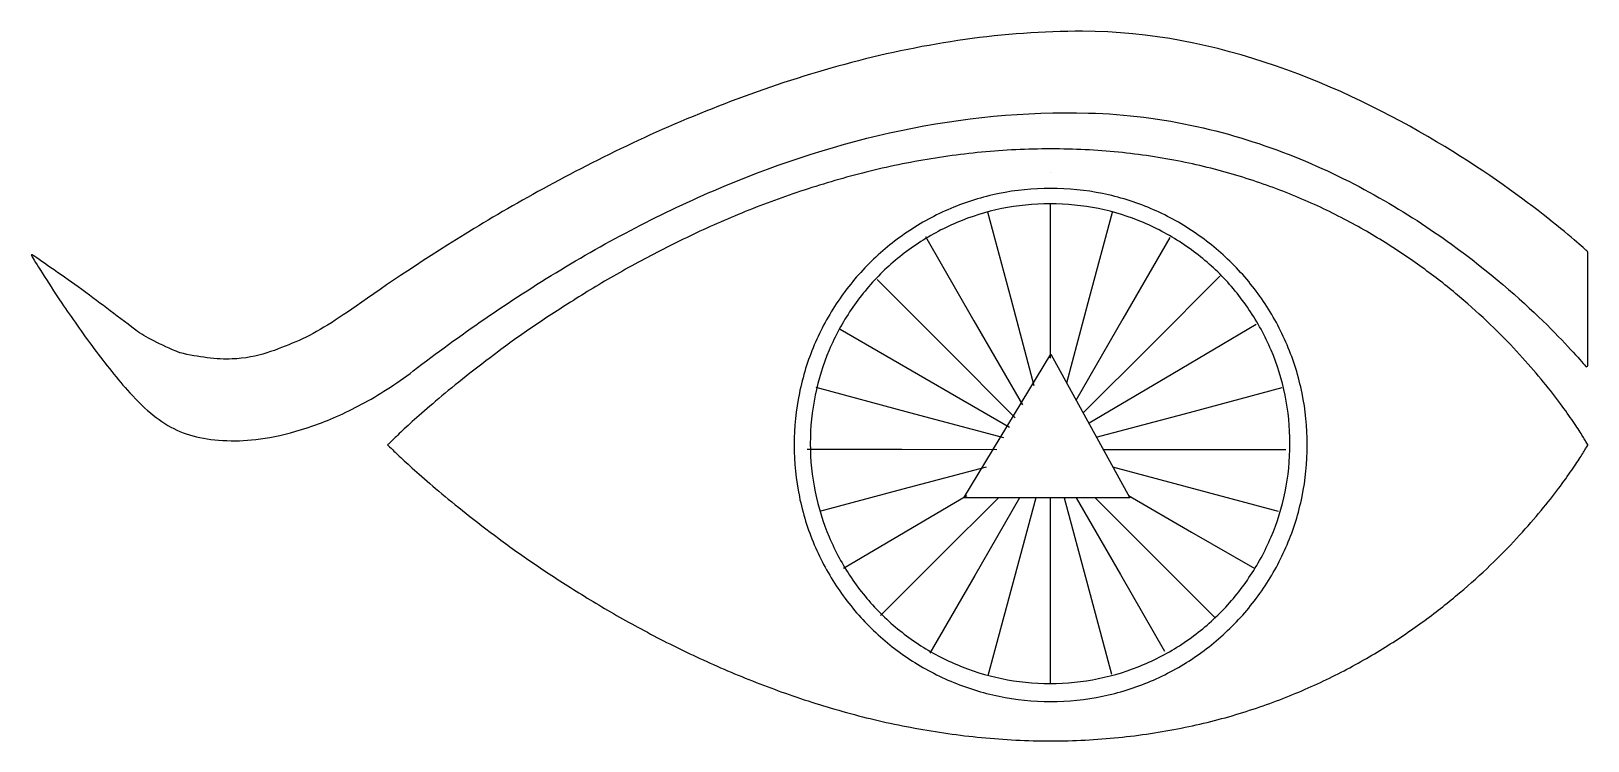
# Model space of a CAD drawing. Extents: x -40 to 74, y -23 to 29.
import ezdxf

# ---------------------------------------------------------------- set-up
doc = ezdxf.new("R2010")
doc.units = 0
doc.layers.add('TPLACE', color=7, linetype='CONTINUOUS')

msp = doc.modelspace()

# ---------------------------------------------------------------- linework, layer by layer
at = {"layer": 'TPLACE', "color": 250}
for points in [[(34.7, 18.43), (34.7, 18.43)], [(34.7, 16.13), (34.7, 10.47), (34.7, 4.82)], [(30.11, 15.54), (31.82, 9.18), (33.52, 2.82)], [(39.24, 15.49), (37.57, 9.24), (35.89, 2.99)], [(25.56, 13.73), (29.12, 7.56), (32.68, 1.4)], [(43.47, 13.66), (40.03, 7.69), (36.59, 1.73)], [(22.02, 10.58), (27.08, 5.52), (32.14, 0.46)], [(47.13, 10.82), (42.12, 5.8), (37.11, 0.79)], [(19.33, 6.94), (25.53, 3.35), (31.73, -0.23)], [(49.8, 7.29), (43.68, 3.67), (37.57, 0.05)], [(34.75, 5.12), (40.53, -5.4), (28.37, -5.4), (34.75, 5.12)], [(17.54, 2.69), (24.41, 0.85), (31.28, -1)], [(38.08, -0.97), (44.9, 0.85), (51.71, 2.68)], [(16.91, -1.85), (23.85, -1.85), (30.79, -1.86)], [(38.56, -1.86), (45.27, -1.86), (51.97, -1.86)], [(17.84, -6.39), (23.94, -4.76), (30.04, -3.13)], [(39.27, -3.14), (51.41, -6.39)], [(28.59, -5.26), (24.08, -7.93), (19.57, -10.6)], [(30.92, -5.4), (26.6, -9.72), (22.28, -14.03)], [(32.47, -5.4), (29.18, -11.09), (25.9, -16.78)], [(33.65, -5.4), (31.9, -11.93), (30.15, -18.46)], [(34.7, -5.4), (34.7, -12.21), (34.7, -19.01)], [(35.72, -5.4), (37.46, -11.87), (39.19, -18.34)], [(36.61, -5.4), (39.85, -11.02), (43.09, -16.64)], [(37.99, -5.4), (42.4, -9.81), (46.81, -14.22)], [(40.44, -5.25), (45.07, -7.93), (49.7, -10.6)]]:
    msp.add_lwpolyline(points, dxfattribs=at)
for points, knots in [([(-16.14, 8.64), (-14, 10.14), (-11.06, 12.15), (-7.48, 14.32), (-3.91, 16.49), (0.3, 18.82), (4.97, 20.97), (9.63, 23.11), (14.76, 25.06), (20.16, 26.48), (25.57, 27.9), (31.27, 28.78), (37.08, 28.77), (42.03, 28.77), (46.82, 27.75), (51.22, 26.24), (55.62, 24.72), (59.63, 22.7), (63.01, 20.68), (66.24, 18.76), (68.9, 16.84), (70.81, 15.35), (72.72, 13.86), (73.87, 12.81), (74.06, 12.63), (74.08, 12.62), (74.08, 12.61), (74.09, 12.6), (74.09, 12.59), (74.1, 12.57), (74.1, 12.56), (74.1, 12.56), (74.1, 10.43), (74.1, 10.43), (74.1, 10.43), (74.1, 8.31), (74.1, 8.31), (74.1, 8.31), (74.1, 6.3), (74.1, 6.3), (74.1, 6.3), (74.1, 4.29), (74.1, 4.29), (74.1, 4.25), (74.07, 4.21), (74.03, 4.2), (73.99, 4.19), (73.95, 4.19), (73.92, 4.23), (73.52, 4.7), (72.46, 5.93), (70.8, 7.55), (69.14, 9.16), (66.89, 11.16), (64.1, 13.17), (60.91, 15.48), (57.03, 17.81), (52.57, 19.59), (48.1, 21.38), (43.05, 22.63), (37.52, 22.78), (32.83, 22.91), (28.24, 22.44), (23.78, 21.5), (19.32, 20.57), (15, 19.17), (10.83, 17.42), (6.66, 15.68), (2.66, 13.6), (-1.15, 11.3), (-4.95, 9), (-8.57, 6.49), (-11.95, 3.89), (-13.23, 2.91), (-14.5, 2.1), (-15.74, 1.44), (-16.98, 0.77), (-18.18, 0.25), (-19.31, -0.14), (-20.44, -0.54), (-21.5, -0.81), (-22.45, -0.98), (-23.41, -1.16), (-24.25, -1.23), (-24.96, -1.23), (-25.84, -1.23), (-26.62, -1.18), (-27.33, -1.05), (-28.03, -0.92), (-28.67, -0.73), (-29.27, -0.45), (-29.87, -0.17), (-30.44, 0.19), (-31, 0.64), (-31.57, 1.09), (-32.13, 1.64), (-32.72, 2.29), (-33.6, 3.26), (-34.5, 4.39), (-35.35, 5.53), (-36.2, 6.67), (-37.01, 7.83), (-37.7, 8.86), (-38.26, 9.7), (-38.75, 10.45), (-39.13, 11.06), (-39.51, 11.66), (-39.79, 12.11), (-39.93, 12.35), (-39.95, 12.37), (-39.94, 12.39), (-39.93, 12.4), (-39.91, 12.41), (-39.89, 12.42), (-39.87, 12.4), (-39.69, 12.27), (-39.15, 11.9), (-38.5, 11.45), (-37.86, 11.01), (-37.11, 10.49), (-36.51, 10.05), (-35.74, 9.49), (-35.07, 8.99), (-34.4, 8.48), (-33.73, 7.97), (-33.06, 7.46), (-32.28, 6.88), (-31.93, 6.62), (-31.49, 6.35), (-30.95, 6.08), (-30.42, 5.8), (-29.78, 5.52), (-29.05, 5.22), (-29.04, 5.22), (-29.04, 5.22), (-29.04, 5.22), (-29.04, 5.21), (-29.03, 5.21), (-29.03, 5.21), (-28.37, 5.05), (-27.69, 4.93), (-27.04, 4.85), (-26.39, 4.77), (-25.77, 4.74), (-25.22, 4.76), (-24.27, 4.8), (-23.44, 4.97), (-22.68, 5.21), (-21.93, 5.44), (-21.24, 5.74), (-20.56, 6.01), (-19.89, 6.29), (-19.22, 6.64), (-18.5, 7.08), (-17.78, 7.51), (-17.02, 8.03), (-16.14, 8.64)], [0, 0, 0, 0, 1, 1, 1, 2, 2, 2, 3, 3, 3, 4, 4, 4, 5, 5, 5, 6, 6, 6, 7, 7, 7, 8, 8, 8, 9, 9, 9, 10, 10, 10, 11, 11, 11, 12, 12, 12, 13, 13, 13, 14, 14, 14, 15, 15, 15, 16, 16, 16, 17, 17, 17, 18, 18, 18, 19, 19, 19, 20, 20, 20, 21, 21, 21, 22, 22, 22, 23, 23, 23, 24, 24, 24, 25, 25, 25, 26, 26, 26, 27, 27, 27, 28, 28, 28, 29, 29, 29, 30, 30, 30, 31, 31, 31, 32, 32, 32, 33, 33, 33, 34, 34, 34, 35, 35, 35, 36, 36, 36, 37, 37, 37, 38, 38, 38, 39, 39, 39, 40, 40, 40, 41, 41, 41, 42, 42, 42, 43, 43, 43, 44, 44, 44, 45, 45, 45, 46, 46, 46, 47, 47, 47, 48, 48, 48, 49, 49, 49, 50, 50, 50, 51, 51, 51, 52, 52, 52, 52]), ([(74.1, -1.53), (74.1, -1.53), (74.05, -1.62), (73.95, -1.77), (73.86, -1.93), (73.72, -2.17), (73.53, -2.46), (73.34, -2.76), (73.1, -3.12), (72.81, -3.53), (72.53, -3.95), (72.19, -4.41), (71.8, -4.92), (71.42, -5.43), (70.98, -5.98), (70.49, -6.56), (70, -7.14), (69.46, -7.76), (68.87, -8.39), (68.28, -9.03), (67.64, -9.68), (66.95, -10.35), (66.25, -11.02), (65.5, -11.7), (64.7, -12.37), (63.9, -13.05), (63.05, -13.73), (62.14, -14.4), (61.23, -15.06), (60.26, -15.72), (59.24, -16.36), (58.23, -16.99), (57.15, -17.6), (56.02, -18.19), (54.89, -18.77), (53.7, -19.32), (52.46, -19.83), (51.22, -20.34), (49.92, -20.8), (48.56, -21.22), (47.2, -21.63), (45.78, -21.99), (44.31, -22.28), (42.83, -22.58), (41.3, -22.81), (39.7, -22.97), (38.11, -23.13), (36.46, -23.22), (34.74, -23.22), (33.03, -23.22), (31.34, -23.13), (29.68, -22.97), (28.02, -22.81), (26.39, -22.58), (24.78, -22.28), (23.18, -21.99), (21.61, -21.63), (20.08, -21.22), (18.55, -20.8), (17.05, -20.34), (15.59, -19.83), (14.13, -19.32), (12.71, -18.77), (11.33, -18.19), (9.95, -17.6), (8.62, -16.99), (7.33, -16.36), (6.04, -15.72), (4.79, -15.06), (3.6, -14.4), (2.41, -13.73), (1.27, -13.05), (0.18, -12.37), (-0.91, -11.7), (-1.95, -11.02), (-2.93, -10.35), (-3.91, -9.68), (-4.83, -9.03), (-5.69, -8.39), (-6.55, -7.76), (-7.35, -7.14), (-8.08, -6.56), (-8.82, -5.98), (-9.49, -5.43), (-10.09, -4.92), (-10.69, -4.41), (-11.23, -3.95), (-11.69, -3.53), (-12.16, -3.12), (-12.55, -2.76), (-12.86, -2.46), (-13.18, -2.17), (-13.42, -1.93), (-13.58, -1.77), (-13.74, -1.62), (-13.83, -1.53), (-13.83, -1.53), (-13.83, -1.53), (-13.74, -1.45), (-13.58, -1.29), (-13.42, -1.13), (-13.18, -0.9), (-12.86, -0.6), (-12.55, -0.3), (-12.16, 0.06), (-11.69, 0.47), (-11.23, 0.88), (-10.69, 1.35), (-10.09, 1.86), (-9.49, 2.37), (-8.82, 2.92), (-8.08, 3.5), (-7.35, 4.08), (-6.55, 4.69), (-5.69, 5.33), (-4.83, 5.97), (-3.91, 6.62), (-2.93, 7.29), (-1.95, 7.96), (-0.91, 8.63), (0.18, 9.31), (1.27, 9.99), (2.41, 10.67), (3.6, 11.33), (4.79, 12), (6.04, 12.66), (7.33, 13.29), (8.62, 13.93), (9.95, 14.54), (11.33, 15.12), (12.71, 15.71), (14.13, 16.26), (15.59, 16.77), (17.05, 17.27), (18.55, 17.74), (20.08, 18.15), (21.61, 18.57), (23.18, 18.93), (24.78, 19.22), (26.39, 19.52), (28.02, 19.75), (29.68, 19.91), (31.34, 20.07), (33.03, 20.15), (34.74, 20.15), (36.46, 20.15), (38.11, 20.07), (39.7, 19.91), (41.3, 19.75), (42.83, 19.52), (44.31, 19.22), (45.78, 18.93), (47.2, 18.57), (48.56, 18.15), (49.92, 17.74), (51.22, 17.27), (52.46, 16.77), (53.7, 16.26), (54.89, 15.71), (56.02, 15.12), (57.15, 14.54), (58.23, 13.93), (59.24, 13.29), (60.26, 12.66), (61.23, 12), (62.14, 11.33), (63.05, 10.67), (63.9, 9.99), (64.7, 9.31), (65.5, 8.63), (66.25, 7.96), (66.95, 7.29), (67.64, 6.62), (68.28, 5.97), (68.87, 5.33), (69.46, 4.69), (70, 4.08), (70.49, 3.5), (70.98, 2.92), (71.42, 2.37), (71.8, 1.86), (72.19, 1.35), (72.53, 0.88), (72.81, 0.47), (73.1, 0.06), (73.34, -0.3), (73.53, -0.6), (73.72, -0.9), (73.86, -1.13), (73.95, -1.29), (74.05, -1.45), (74.1, -1.53), (74.1, -1.53)], [0, 0, 0, 0, 1, 1, 1, 2, 2, 2, 3, 3, 3, 4, 4, 4, 5, 5, 5, 6, 6, 6, 7, 7, 7, 8, 8, 8, 9, 9, 9, 10, 10, 10, 11, 11, 11, 12, 12, 12, 13, 13, 13, 14, 14, 14, 15, 15, 15, 16, 16, 16, 17, 17, 17, 18, 18, 18, 19, 19, 19, 20, 20, 20, 21, 21, 21, 22, 22, 22, 23, 23, 23, 24, 24, 24, 25, 25, 25, 26, 26, 26, 27, 27, 27, 28, 28, 28, 29, 29, 29, 30, 30, 30, 31, 31, 31, 32, 32, 32, 33, 33, 33, 34, 34, 34, 35, 35, 35, 36, 36, 36, 37, 37, 37, 38, 38, 38, 39, 39, 39, 40, 40, 40, 41, 41, 41, 42, 42, 42, 43, 43, 43, 44, 44, 44, 45, 45, 45, 46, 46, 46, 47, 47, 47, 48, 48, 48, 49, 49, 49, 50, 50, 50, 51, 51, 51, 52, 52, 52, 53, 53, 53, 54, 54, 54, 55, 55, 55, 56, 56, 56, 57, 57, 57, 58, 58, 58, 59, 59, 59, 60, 60, 60, 61, 61, 61, 62, 62, 62, 63, 63, 63, 64, 64, 64, 64]), ([(53.54, -1.53), (53.54, -2.83), (53.41, -4.1), (53.16, -5.32), (52.91, -6.54), (52.54, -7.72), (52.06, -8.85), (51.59, -9.97), (51.01, -11.04), (50.33, -12.04), (49.65, -13.04), (48.89, -13.97), (48.03, -14.82), (47.18, -15.67), (46.25, -16.44), (45.25, -17.12), (44.25, -17.79), (43.18, -18.37), (42.06, -18.85), (40.94, -19.33), (39.76, -19.69), (38.53, -19.95), (37.31, -20.2), (36.04, -20.33), (34.74, -20.33), (33.45, -20.33), (32.18, -20.2), (30.96, -19.95), (29.73, -19.69), (28.55, -19.33), (27.43, -18.85), (26.3, -18.37), (25.23, -17.79), (24.23, -17.12), (23.23, -16.44), (22.3, -15.67), (21.45, -14.82), (20.6, -13.97), (19.83, -13.04), (19.16, -12.04), (18.48, -11.04), (17.9, -9.97), (17.42, -8.85), (16.95, -7.72), (16.58, -6.54), (16.33, -5.32), (16.08, -4.1), (15.95, -2.83), (15.95, -1.53), (15.95, -0.23), (16.08, 1.03), (16.33, 2.26), (16.58, 3.48), (16.95, 4.66), (17.42, 5.79), (17.9, 6.91), (18.48, 7.98), (19.16, 8.98), (19.83, 9.98), (20.6, 10.91), (21.45, 11.76), (22.3, 12.61), (23.23, 13.38), (24.23, 14.05), (25.23, 14.73), (26.3, 15.31), (27.43, 15.79), (28.55, 16.26), (29.73, 16.63), (30.96, 16.88), (32.18, 17.13), (33.45, 17.26), (34.74, 17.26), (36.04, 17.26), (37.31, 17.13), (38.53, 16.88), (39.76, 16.63), (40.94, 16.26), (42.06, 15.79), (43.18, 15.31), (44.25, 14.73), (45.25, 14.05), (46.25, 13.38), (47.18, 12.61), (48.03, 11.76), (48.89, 10.91), (49.65, 9.98), (50.33, 8.98), (51.01, 7.98), (51.59, 6.91), (52.06, 5.79), (52.54, 4.66), (52.91, 3.48), (53.16, 2.26), (53.41, 1.03), (53.54, -0.23), (53.54, -1.53)], [0, 0, 0, 0, 1, 1, 1, 2, 2, 2, 3, 3, 3, 4, 4, 4, 5, 5, 5, 6, 6, 6, 7, 7, 7, 8, 8, 8, 9, 9, 9, 10, 10, 10, 11, 11, 11, 12, 12, 12, 13, 13, 13, 14, 14, 14, 15, 15, 15, 16, 16, 16, 17, 17, 17, 18, 18, 18, 19, 19, 19, 20, 20, 20, 21, 21, 21, 22, 22, 22, 23, 23, 23, 24, 24, 24, 25, 25, 25, 26, 26, 26, 27, 27, 27, 28, 28, 28, 29, 29, 29, 30, 30, 30, 31, 31, 31, 32, 32, 32, 32]), ([(52.27, -1.44), (52.27, -2.65), (52.15, -3.84), (51.92, -4.98), (51.68, -6.13), (51.34, -7.23), (50.89, -8.28), (50.45, -9.33), (49.9, -10.33), (49.27, -11.26), (48.64, -12.2), (47.92, -13.07), (47.13, -13.87), (46.33, -14.66), (45.46, -15.38), (44.53, -16.01), (43.59, -16.64), (42.59, -17.19), (41.54, -17.63), (40.49, -18.08), (39.39, -18.42), (38.24, -18.65), (37.1, -18.89), (35.91, -19.01), (34.7, -19.01), (33.49, -19.01), (32.3, -18.89), (31.16, -18.65), (30.02, -18.42), (28.91, -18.08), (27.86, -17.63), (26.81, -17.19), (25.81, -16.64), (24.88, -16.01), (23.94, -15.38), (23.07, -14.66), (22.28, -13.87), (21.48, -13.07), (20.76, -12.2), (20.13, -11.26), (19.5, -10.33), (18.96, -9.33), (18.51, -8.28), (18.07, -7.23), (17.72, -6.13), (17.49, -4.98), (17.25, -3.84), (17.13, -2.65), (17.13, -1.44), (17.13, -0.23), (17.25, 0.96), (17.49, 2.1), (17.72, 3.25), (18.07, 4.35), (18.51, 5.4), (18.96, 6.45), (19.5, 7.45), (20.13, 8.38), (20.76, 9.32), (21.48, 10.19), (22.28, 10.99), (23.07, 11.78), (23.94, 12.5), (24.88, 13.13), (25.81, 13.76), (26.81, 14.31), (27.86, 14.75), (28.91, 15.2), (30.02, 15.54), (31.16, 15.78), (32.3, 16.01), (33.49, 16.13), (34.7, 16.13), (35.91, 16.13), (37.1, 16.01), (38.24, 15.78), (39.39, 15.54), (40.49, 15.2), (41.54, 14.75), (42.59, 14.31), (43.59, 13.76), (44.53, 13.13), (45.46, 12.5), (46.33, 11.78), (47.13, 10.99), (47.92, 10.19), (48.64, 9.32), (49.27, 8.38), (49.9, 7.45), (50.45, 6.45), (50.89, 5.4), (51.34, 4.35), (51.68, 3.25), (51.92, 2.1), (52.15, 0.96), (52.27, -0.23), (52.27, -1.44)], [0, 0, 0, 0, 1, 1, 1, 2, 2, 2, 3, 3, 3, 4, 4, 4, 5, 5, 5, 6, 6, 6, 7, 7, 7, 8, 8, 8, 9, 9, 9, 10, 10, 10, 11, 11, 11, 12, 12, 12, 13, 13, 13, 14, 14, 14, 15, 15, 15, 16, 16, 16, 17, 17, 17, 18, 18, 18, 19, 19, 19, 20, 20, 20, 21, 21, 21, 22, 22, 22, 23, 23, 23, 24, 24, 24, 25, 25, 25, 26, 26, 26, 27, 27, 27, 28, 28, 28, 29, 29, 29, 30, 30, 30, 31, 31, 31, 32, 32, 32, 32])]:
    msp.add_open_spline(points, degree=3, knots=knots, dxfattribs=at)

doc.saveas('drawing.dxf')
